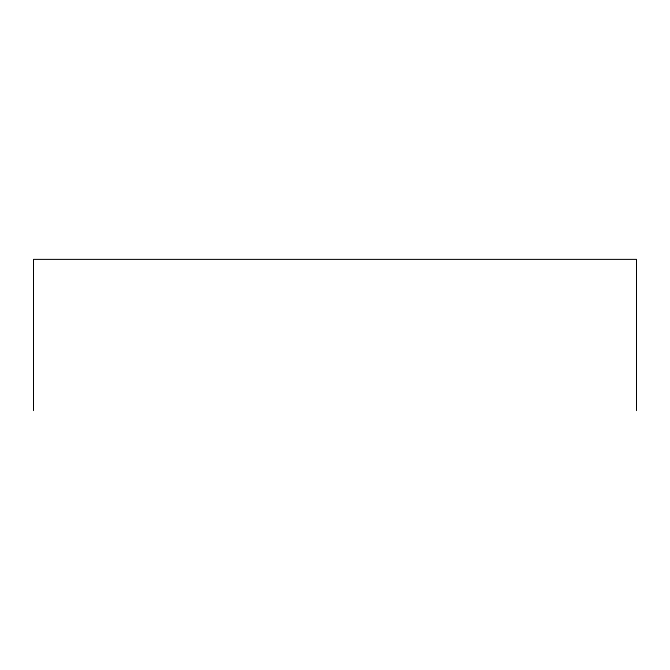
<?xml version="1.0" encoding="UTF-8"?>
<svg xmlns="http://www.w3.org/2000/svg" width="670" height="670" viewBox="0 0 670 670"><rect width="100%" height="100%" fill="white"/><g stroke="black" fill="none" stroke-linecap="round" stroke-linejoin="round"><path stroke-width="1" d="M636.5 410.609L636.5 259.391L33.5 259.391L33.5 410.609"/></g></svg>
